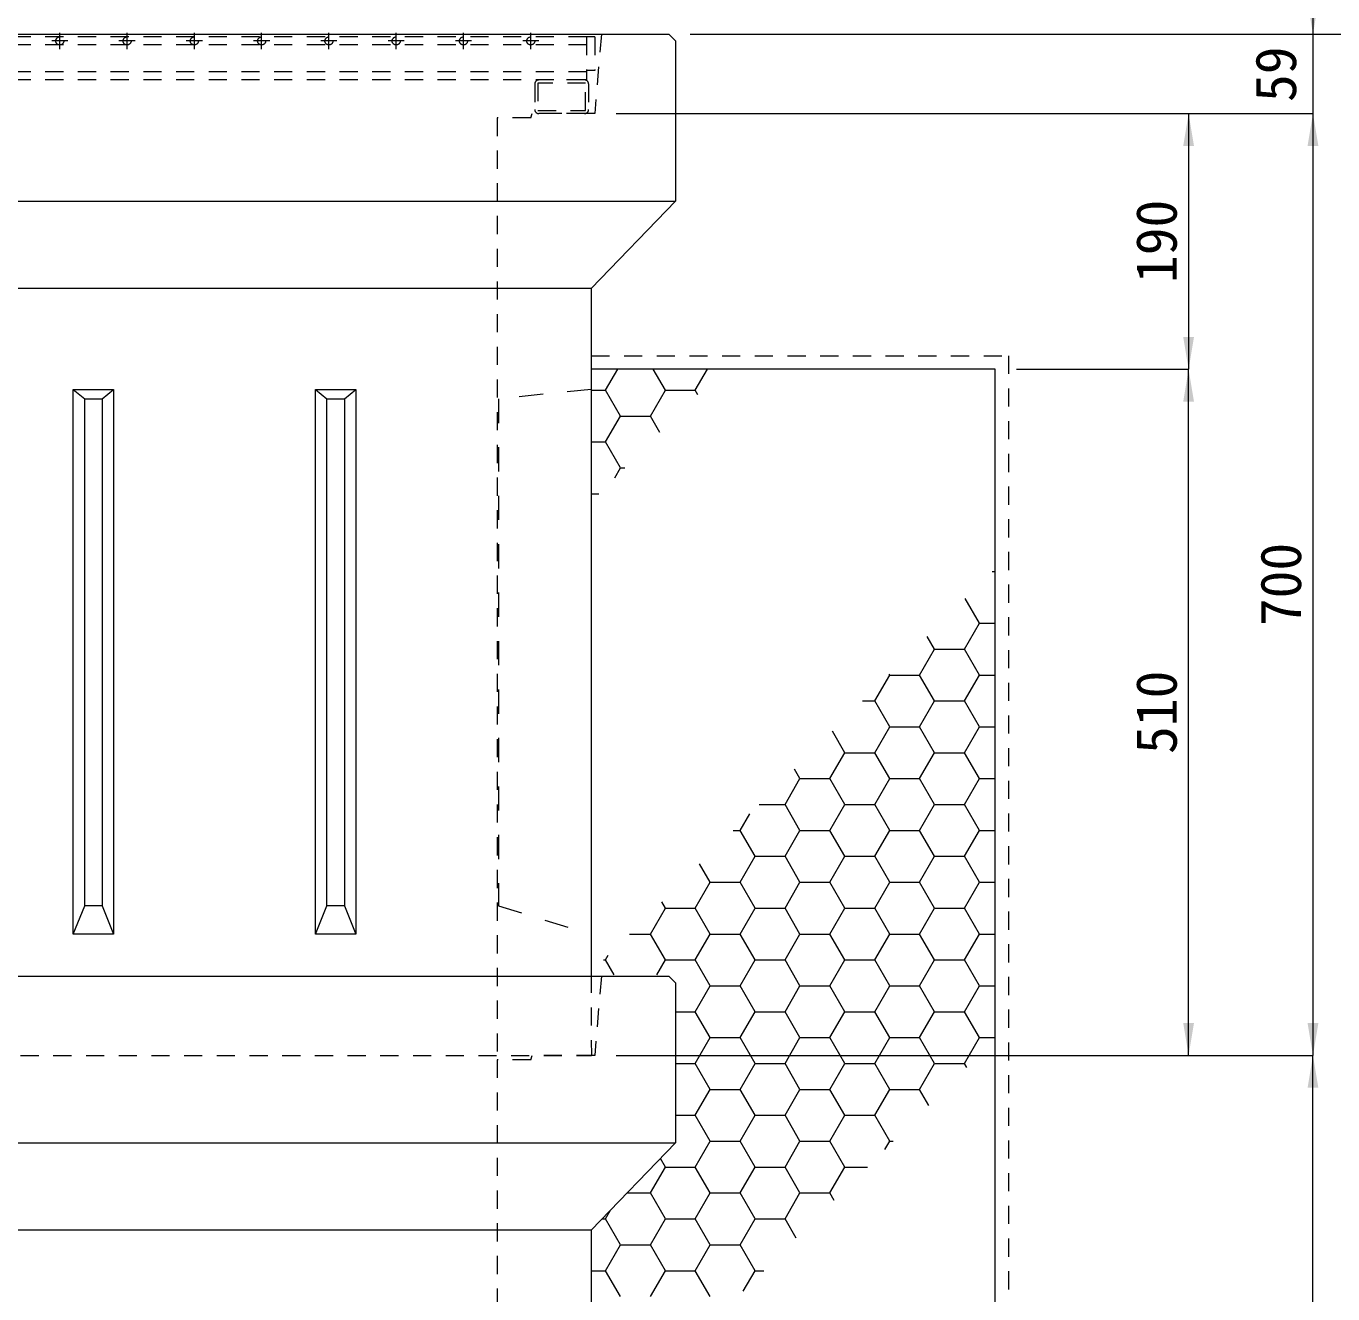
# Model space of a CAD drawing. Units: millimetres at full size; some dimension numbers follow another scale. Extents: x 40781 to 122968, y -21714 to -2620.
# Drawn here: x 75501 to 76472, y -17176 to -16234 of the extents above; entities that cross this region are included whole.
import ezdxf
from ezdxf.enums import TextEntityAlignment as Align

# ---------------------------------------------------------------- set-up
doc = ezdxf.new("R2010")
doc.units = ezdxf.units.MM
doc.header["$LTSCALE"] = 18
for name, pattern in [('CHAIN', [18.5, 12, -1.5, 3.5, -1.5]), ('USER1', [1.35, 0.75, -0.6]), ('USER2', [1.35, 0.75, -0.6]), ('USER3', [2, 1, -1])]:
    doc.linetypes.add(name, pattern=pattern)
for name, color, linetype, lineweight in [('0_2', 7, 'Continuous', 9), ('Center', 1, 'CHAIN', 5), ('グレーチング', 7, 'USER1', 9), ('ハッチング', 7, 'Continuous', 5), ('寸法線', 7, 'Continuous', 9), ('嵩上断面', 112, 'USER1', 9), ('本体', 2, 'Continuous', 13)]:
    doc.layers.add(name, color=color, linetype=linetype, lineweight=lineweight)
doc.styles.add('ＭＳ ゴシック', font='')
doc.styles.get('ＭＳ ゴシック').set_extended_font_data('MS Gothic')

# ---------------------------------------------------------------- blocks, each defined once
blk = doc.blocks.new('filled_arrow')
at = {"color": 0, "linetype": 'Continuous', "lineweight": -2}
blk.add_solid([(7.5, 1.25), (0, 0), (7.5, -1.25)], dxfattribs=at)

msp = doc.modelspace()

# ---------------------------------------------------------------- linework, layer by layer
at = {"layer": '0_2'}
for p, q in [((75536.1, -16503.76), (75544.6, -16510.8)), ((75557.6, -16510.8), (75566.1, -16503.76)), ((75716.1, -16503.76), (75724.6, -16510.8)), ((75737.6, -16510.8), (75746.1, -16503.76)), ((75536.1, -16908.72), (75544.6, -16887.59)), ((75557.6, -16887.59), (75566.1, -16908.72)), ((75716.1, -16908.72), (75724.6, -16887.59)), ((75737.6, -16887.59), (75746.1, -16908.72))]:
    msp.add_line(p, q, dxfattribs=at)
at = {"layer": '0_2', "linetype": 'USER3'}
for p, q in [((75921.1, -16503.76), (75852.1, -16510.8)), ((75852.1, -16510.8), (75852.1, -16887.59)), ((75852.1, -16887.59), (75921.1, -16908.72))]:
    msp.add_line(p, q, dxfattribs=at)
at = {"layer": '0_2'}
for points in [[(75536.1, -16503.76), (75566.1, -16503.76), (75566.1, -16908.72), (75536.1, -16908.72)], [(75716.1, -16503.76), (75746.1, -16503.76), (75746.1, -16908.72), (75716.1, -16908.72)], [(75544.6, -16510.8), (75557.6, -16510.8), (75557.6, -16887.59), (75544.6, -16887.59)], [(75724.6, -16510.8), (75737.6, -16510.8), (75737.6, -16887.59), (75724.6, -16887.59)]]:
    msp.add_lwpolyline(points, close=True, dxfattribs=at)
at = {"layer": 'Center'}
for p, q in [((75532.1, -16244.76), (75520.1, -16244.76)), ((75526.1, -16250.76), (75526.1, -16238.76)), ((75582.1, -16244.76), (75570.1, -16244.76)), ((75576.1, -16250.76), (75576.1, -16238.76)), ((75632.1, -16244.76), (75620.1, -16244.76)), ((75626.1, -16250.76), (75626.1, -16238.76)), ((75682.1, -16244.76), (75670.1, -16244.76)), ((75676.1, -16250.76), (75676.1, -16238.76)), ((75732.1, -16244.76), (75720.1, -16244.76)), ((75726.1, -16250.76), (75726.1, -16238.76)), ((75782.1, -16244.76), (75770.1, -16244.76)), ((75776.1, -16250.76), (75776.1, -16238.76)), ((75832.1, -16244.76), (75820.1, -16244.76)), ((75826.1, -16250.76), (75826.1, -16238.76)), ((75882.1, -16244.76), (75870.1, -16244.76)), ((75876.1, -16250.76), (75876.1, -16238.76))]:
    msp.add_line(p, q, dxfattribs=at)
at = {"layer": 'グレーチング'}
for p, q in [((75917.6, -16241.76), (75184.6, -16241.76)), ((75923.6, -16241.76), (75917.6, -16241.76)), ((75917.6, -16241.76), (75917.6, -16273.76)), ((75923.6, -16241.76), (75923.6, -16266.76)), ((75917.6, -16247.76), (75184.6, -16247.76)), ((75917.6, -16267.76), (75184.6, -16267.76)), ((75917.6, -16273.76), (75184.6, -16273.76)), ((75923.6, -16266.76), (75917.6, -16266.76))]:
    msp.add_line(p, q, dxfattribs=at)
for centre in [(75526.1, -16244.76), (75576.1, -16244.76), (75626.1, -16244.76), (75676.1, -16244.76), (75726.1, -16244.76), (75776.1, -16244.76), (75826.1, -16244.76), (75876.1, -16244.76)]:
    msp.add_circle(centre, 3, dxfattribs=at)
at = {"layer": 'ハッチング'}
for p, q in [((75931.71, -16504.35), (75940.71, -16488.76)), ((75976.16, -16504.35), (75967.16, -16488.76)), ((75998.39, -16504.35), (76007.39, -16488.76)), ((75921.1, -16504.35), (75931.71, -16504.35)), ((75942.82, -16523.6), (75931.71, -16504.35)), ((75965.05, -16523.6), (75976.16, -16504.35)), ((75976.16, -16504.35), (75998.39, -16504.35)), ((76000.33, -16507.7), (75998.39, -16504.35)), ((75931.71, -16542.84), (75942.82, -16523.6)), ((75942.82, -16523.6), (75965.05, -16523.6)), ((75972.14, -16535.88), (75965.05, -16523.6)), ((75921.1, -16542.84), (75931.71, -16542.84)), ((75942.82, -16562.09), (75931.71, -16542.84)), ((75938.57, -16569.46), (75942.82, -16562.09)), ((75942.82, -16562.09), (75945.94, -16562.09)), ((75921.1, -16581.34), (75926.69, -16581.34)), ((76218.95, -16639.08), (76221.1, -16639.08)), ((76209.52, -16677.58), (76198.88, -16659.15)), ((76198.41, -16696.82), (76209.52, -16677.57)), ((76209.52, -16677.58), (76221.1, -16677.58)), ((76176.19, -16696.82), (76170.7, -16687.33)), ((76165.07, -16716.07), (76176.19, -16696.82)), ((76176.19, -16696.82), (76198.41, -16696.82)), ((76209.52, -16716.07), (76198.41, -16696.82)), ((76131.74, -16735.32), (76142.85, -16716.07)), ((76142.85, -16716.07), (76142.52, -16715.51)), ((76142.85, -16716.07), (76165.07, -16716.07)), ((76176.19, -16735.32), (76165.07, -16716.07)), ((76198.41, -16735.32), (76209.52, -16716.07)), ((76209.52, -16716.07), (76221.1, -16716.07)), ((76122.71, -16735.32), (76131.74, -16735.32)), ((76142.85, -16754.56), (76131.74, -16735.32)), ((76165.07, -16754.56), (76176.19, -16735.32)), ((76176.19, -16735.32), (76198.41, -16735.32)), ((76209.52, -16754.56), (76198.41, -16735.32)), ((76109.51, -16773.81), (76100.25, -16757.78)), ((76131.74, -16773.81), (76142.85, -16754.56)), ((76142.85, -16754.56), (76165.07, -16754.56)), ((76176.19, -16773.81), (76165.07, -16754.56)), ((76198.41, -16773.81), (76209.52, -16754.56)), ((76209.52, -16754.56), (76221.1, -16754.56)), ((76098.4, -16793.06), (76109.51, -16773.81)), ((76109.51, -16773.81), (76131.74, -16773.81)), ((76142.85, -16793.06), (76131.74, -16773.81)), ((76165.07, -16793.06), (76176.19, -16773.81)), ((76176.19, -16773.81), (76198.41, -16773.81)), ((76209.52, -16793.06), (76198.41, -16773.81)), ((76076.17, -16793.06), (76072.07, -16785.96)), ((76065.06, -16812.31), (76076.17, -16793.06)), ((76076.18, -16793.06), (76098.4, -16793.06)), ((76109.51, -16812.31), (76098.4, -16793.06)), ((76131.74, -16812.31), (76142.85, -16793.06)), ((76142.85, -16793.06), (76165.07, -16793.06)), ((76176.19, -16812.31), (76165.07, -16793.06)), ((76198.41, -16812.31), (76209.52, -16793.06)), ((76209.52, -16793.06), (76221.1, -16793.06)), ((76045.72, -16812.31), (76065.06, -16812.31)), ((76076.17, -16831.55), (76065.06, -16812.31)), ((76098.4, -16831.55), (76109.51, -16812.31)), ((76109.51, -16812.31), (76131.74, -16812.31)), ((76142.85, -16831.55), (76131.74, -16812.31)), ((76165.07, -16831.55), (76176.19, -16812.31)), ((76176.19, -16812.31), (76198.41, -16812.31)), ((76209.52, -16831.55), (76198.41, -16812.31)), ((76031.72, -16831.55), (76038.9, -16819.13)), ((76026.48, -16831.55), (76031.73, -16831.55)), ((76042.84, -16850.8), (76031.72, -16831.55)), ((76065.06, -16850.8), (76076.17, -16831.55)), ((76076.18, -16831.55), (76098.4, -16831.55)), ((76109.51, -16850.8), (76098.4, -16831.55)), ((76131.74, -16850.8), (76142.85, -16831.55)), ((76142.85, -16831.55), (76165.07, -16831.55)), ((76176.19, -16850.8), (76165.07, -16831.55)), ((76198.41, -16850.8), (76209.52, -16831.55)), ((76209.52, -16831.55), (76221.1, -16831.55)), ((76009.5, -16870.05), (76001.62, -16856.41)), ((76031.72, -16870.05), (76042.84, -16850.8)), ((76042.84, -16850.8), (76065.06, -16850.8)), ((76076.17, -16870.05), (76065.06, -16850.8)), ((76098.4, -16870.05), (76109.51, -16850.8)), ((76109.51, -16850.8), (76131.74, -16850.8)), ((76142.85, -16870.05), (76131.74, -16850.8)), ((76165.07, -16870.05), (76176.19, -16850.8)), ((76176.19, -16850.8), (76198.41, -16850.8)), ((76209.52, -16870.05), (76198.41, -16850.8)), ((75998.39, -16889.3), (76009.5, -16870.05)), ((76009.5, -16870.05), (76031.73, -16870.05)), ((76042.84, -16889.3), (76031.72, -16870.05)), ((76065.06, -16889.3), (76076.17, -16870.05)), ((76076.18, -16870.05), (76098.4, -16870.05)), ((76109.51, -16889.3), (76098.4, -16870.05)), ((76131.74, -16889.3), (76142.85, -16870.05)), ((76142.85, -16870.05), (76165.07, -16870.05)), ((76176.19, -16889.3), (76165.07, -16870.05)), ((76198.41, -16889.3), (76209.52, -16870.05)), ((76209.52, -16870.05), (76221.1, -16870.05)), ((75976.16, -16889.3), (75973.44, -16884.59)), ((75965.05, -16908.54), (75976.16, -16889.3)), ((75976.16, -16889.3), (75998.39, -16889.3)), ((76009.5, -16908.54), (75998.39, -16889.3)), ((76031.72, -16908.54), (76042.84, -16889.3)), ((76042.84, -16889.3), (76065.06, -16889.3)), ((76076.17, -16908.54), (76065.06, -16889.3)), ((76098.4, -16908.54), (76109.51, -16889.3)), ((76109.51, -16889.3), (76131.74, -16889.3)), ((76142.85, -16908.54), (76131.74, -16889.3)), ((76165.07, -16908.54), (76176.19, -16889.3)), ((76176.19, -16889.3), (76198.41, -16889.3)), ((76209.52, -16908.54), (76198.41, -16889.3)), ((75949.49, -16908.54), (75965.05, -16908.54)), ((75976.16, -16927.79), (75965.05, -16908.54)), ((75998.39, -16927.79), (76009.5, -16908.54)), ((76009.5, -16908.54), (76031.73, -16908.54)), ((76042.84, -16927.79), (76031.72, -16908.54)), ((76065.06, -16927.79), (76076.17, -16908.54)), ((76076.18, -16908.54), (76098.4, -16908.54)), ((76109.51, -16927.79), (76098.4, -16908.54)), ((76131.74, -16927.79), (76142.85, -16908.54)), ((76142.85, -16908.54), (76165.07, -16908.54)), ((76176.19, -16927.79), (76165.07, -16908.54)), ((76198.41, -16927.79), (76209.52, -16908.54)), ((76209.52, -16908.54), (76221.1, -16908.54)), ((75931.71, -16927.79), (75933.73, -16924.3)), ((75930.24, -16927.79), (75931.71, -16927.79)), ((75938.04, -16938.76), (75931.71, -16927.79)), ((75969.83, -16938.76), (75976.16, -16927.79)), ((75976.16, -16927.79), (75998.39, -16927.79)), ((76009.5, -16947.04), (75998.39, -16927.79)), ((76031.72, -16947.04), (76042.84, -16927.79)), ((76042.84, -16927.79), (76065.06, -16927.79)), ((76076.17, -16947.04), (76065.06, -16927.79)), ((76098.4, -16947.04), (76109.51, -16927.79)), ((76109.51, -16927.79), (76131.74, -16927.79)), ((76142.85, -16947.04), (76131.74, -16927.79)), ((76165.07, -16947.04), (76176.19, -16927.79)), ((76176.19, -16927.79), (76198.41, -16927.79)), ((76209.52, -16947.04), (76198.41, -16927.79)), ((75998.39, -16966.29), (76009.5, -16947.04)), ((76009.5, -16947.04), (76031.73, -16947.04)), ((76042.84, -16966.29), (76031.72, -16947.04)), ((76065.06, -16966.29), (76076.17, -16947.04)), ((76076.18, -16947.04), (76098.4, -16947.04)), ((76109.51, -16966.29), (76098.4, -16947.04)), ((76131.74, -16966.29), (76142.85, -16947.04)), ((76142.85, -16947.04), (76165.07, -16947.04)), ((76176.19, -16966.29), (76165.07, -16947.04)), ((76198.41, -16966.29), (76209.52, -16947.04)), ((76209.52, -16947.04), (76221.1, -16947.04)), ((75983.6, -16966.29), (75998.39, -16966.29)), ((76009.5, -16985.53), (75998.39, -16966.29)), ((76031.72, -16985.53), (76042.84, -16966.29)), ((76042.84, -16966.29), (76065.06, -16966.29)), ((76076.17, -16985.53), (76065.06, -16966.29)), ((76098.4, -16985.53), (76109.51, -16966.29)), ((76109.51, -16966.29), (76131.74, -16966.29)), ((76142.85, -16985.53), (76131.74, -16966.29)), ((76165.07, -16985.53), (76176.19, -16966.29)), ((76176.19, -16966.29), (76198.41, -16966.29)), ((76209.52, -16985.53), (76198.41, -16966.29)), ((75998.39, -17004.78), (76009.5, -16985.53)), ((76009.5, -16985.53), (76031.73, -16985.53)), ((76042.84, -17004.78), (76031.72, -16985.53)), ((76065.06, -17004.78), (76076.17, -16985.53)), ((76076.18, -16985.53), (76098.4, -16985.53)), ((76109.51, -17004.78), (76098.4, -16985.53)), ((76131.74, -17004.78), (76142.85, -16985.53)), ((76142.85, -16985.53), (76165.07, -16985.53)), ((76176.19, -17004.78), (76165.07, -16985.53)), ((76198.41, -17004.78), (76209.52, -16985.53)), ((76209.52, -16985.53), (76221.1, -16985.53)), ((75983.6, -17004.78), (75998.39, -17004.78)), ((76009.5, -17024.03), (75998.39, -17004.78)), ((76031.72, -17024.03), (76042.84, -17004.78)), ((76042.84, -17004.78), (76065.06, -17004.78)), ((76076.17, -17024.03), (76065.06, -17004.78)), ((76098.4, -17024.03), (76109.51, -17004.78)), ((76109.51, -17004.78), (76131.74, -17004.78)), ((76142.85, -17024.03), (76131.74, -17004.78)), ((76165.07, -17024.03), (76176.19, -17004.78)), ((76176.19, -17004.78), (76198.41, -17004.78)), ((76200.18, -17007.85), (76198.41, -17004.78)), ((75998.39, -17043.28), (76009.5, -17024.03)), ((76009.5, -17024.03), (76031.73, -17024.03)), ((76042.84, -17043.28), (76031.72, -17024.03)), ((76065.06, -17043.28), (76076.17, -17024.03)), ((76076.18, -17024.03), (76098.4, -17024.03)), ((76109.51, -17043.28), (76098.4, -17024.03)), ((76131.74, -17043.28), (76142.85, -17024.03)), ((76142.85, -17024.03), (76165.07, -17024.03)), ((76172, -17036.03), (76165.07, -17024.03)), ((75983.6, -17043.28), (75998.39, -17043.28)), ((76009.5, -17062.52), (75998.39, -17043.28)), ((76031.72, -17062.52), (76042.84, -17043.28)), ((76042.84, -17043.28), (76065.06, -17043.28)), ((76076.17, -17062.52), (76065.06, -17043.28)), ((76098.4, -17062.52), (76109.51, -17043.28)), ((76109.51, -17043.28), (76131.74, -17043.28)), ((76142.85, -17062.52), (76131.74, -17043.28)), ((75998.39, -17081.77), (76009.5, -17062.52)), ((76009.5, -17062.52), (76031.73, -17062.52)), ((76042.84, -17081.77), (76031.72, -17062.52)), ((76065.06, -17081.77), (76076.17, -17062.52)), ((76076.18, -17062.52), (76098.4, -17062.52)), ((76109.51, -17081.77), (76098.4, -17062.52)), ((76139.22, -17068.81), (76142.85, -17062.52)), ((76142.85, -17062.52), (76145.51, -17062.52)), ((75976.16, -17081.77), (75972.45, -17075.35)), ((75965.05, -17101.02), (75976.16, -17081.77)), ((75976.16, -17081.77), (75998.39, -17081.77)), ((76009.5, -17101.02), (75998.39, -17081.77)), ((76031.72, -17101.02), (76042.84, -17081.77)), ((76042.84, -17081.77), (76065.06, -17081.77)), ((76076.17, -17101.02), (76065.06, -17081.77)), ((76098.4, -17101.02), (76109.51, -17081.77)), ((76109.51, -17081.77), (76126.26, -17081.77)), ((75947.77, -17101.02), (75965.05, -17101.02)), ((75976.16, -17120.27), (75965.05, -17101.02)), ((75998.39, -17120.27), (76009.5, -17101.02)), ((76009.5, -17101.02), (76031.73, -17101.02)), ((76042.84, -17120.27), (76031.72, -17101.02)), ((76065.06, -17120.27), (76076.17, -17101.02)), ((76076.18, -17101.02), (76098.4, -17101.02)), ((76101.55, -17106.48), (76098.4, -17101.02)), ((75931.71, -17120.27), (75935.4, -17113.89)), ((75929.26, -17120.27), (75931.71, -17120.27)), ((75942.82, -17139.51), (75931.71, -17120.27)), ((75965.05, -17139.51), (75976.16, -17120.27)), ((75976.16, -17120.27), (75998.39, -17120.27)), ((76009.5, -17139.51), (75998.39, -17120.27)), ((76031.72, -17139.51), (76042.84, -17120.27)), ((76042.84, -17120.27), (76065.06, -17120.27)), ((76073.37, -17134.66), (76065.06, -17120.27)), ((75931.71, -17158.76), (75942.82, -17139.51)), ((75942.82, -17139.51), (75965.05, -17139.51)), ((75976.16, -17158.76), (75965.05, -17139.51)), ((75998.39, -17158.76), (76009.5, -17139.51)), ((76009.5, -17139.51), (76031.73, -17139.51)), ((76042.84, -17158.76), (76031.72, -17139.51)), ((75921.1, -17158.76), (75931.71, -17158.76)), ((75942.82, -17178.01), (75931.71, -17158.76)), ((75965.05, -17178.01), (75976.16, -17158.76)), ((75976.16, -17158.76), (75998.39, -17158.76)), ((76009.5, -17178.01), (75998.39, -17158.76)), ((76034.05, -17173.98), (76042.84, -17158.76)), ((76042.84, -17158.76), (76049.27, -17158.76))]:
    msp.add_line(p, q, dxfattribs=at)
at = {"layer": 'ハッチング', "linetype": 'USER2', "lineweight": 9}
msp.add_lwpolyline([(75921.1, -16478.76), (76231.1, -16478.76), (76231.1, -18658.76), (74871.1, -18658.76), (74871.1, -16478.76), (75181.1, -16478.76)], dxfattribs=at)
at = {"layer": 'ハッチング', "lineweight": 20}
msp.add_lwpolyline([(75181.1, -16488.76), (74881.1, -16488.76), (74881.1, -18648.76), (76221.1, -18648.76), (76221.1, -16488.76), (75921.1, -16488.76)], dxfattribs=at)
at = {"layer": '寸法線'}
for p, q in [((76457.39, -16191.76), (76457.39, -16346.75)), ((75994.6, -16239.76), (76457.39, -16239.76)), ((75994.6, -16239.76), (76550.66, -16239.76)), ((75939.6, -16298.75), (76457.39, -16298.75)), ((75939.6, -16298.75), (76457.39, -16298.75)), ((75939.6, -16298.75), (76364.98, -16298.75)), ((76364.98, -16298.75), (76364.98, -16488.76)), ((76457.39, -16298.75), (76457.39, -16998.75)), ((76237.1, -16488.76), (76364.98, -16488.76)), ((76237.1, -16488.76), (76364.98, -16488.76)), ((76364.98, -16998.75), (76364.98, -16488.76)), ((75939.6, -16998.75), (76457.39, -16998.75)), ((75939.6, -16998.75), (76364.98, -16998.75)), ((75939.6, -16998.75), (76457.39, -16998.75)), ((76457.39, -17698.75), (76457.39, -16998.75))]:
    msp.add_line(p, q, dxfattribs=at)
at = {"layer": '嵩上断面'}
for p, q in [((75916.1, -16273.76), (75882.1, -16273.76)), ((75879.1, -16276.76), (75879.1, -16295.76)), ((75919.1, -16276.76), (75919.1, -16295.76)), ((75916.1, -16298.76), (75882.1, -16298.76))]:
    msp.add_line(p, q, dxfattribs=at)
msp.add_lwpolyline([(75881.4, -16276.06), (75881.4, -16296.46), (75916.8, -16296.46), (75916.8, -16276.06)], close=True, dxfattribs=at)
for centre, start, end in [((75882.1, -16276.76), 90, 180), ((75916.1, -16276.76), 0, 90), ((75882.1, -16295.76), 180, 270), ((75916.1, -16295.76), 270, 0)]:
    msp.add_arc(centre, 3, start, end, dxfattribs=at)
at = {"layer": '本体'}
for p, q in [((75123.6, -16239.76), (75978.6, -16239.76)), ((75978.6, -16239.76), (75983.6, -16244.76)), ((75983.6, -16244.76), (75983.6, -16363.76)), ((75123.6, -16939.76), (75978.6, -16939.76)), ((75978.6, -16939.76), (75983.6, -16944.76)), ((75983.6, -16944.76), (75983.6, -17063.76))]:
    msp.add_line(p, q, dxfattribs=at)
at = {"layer": '本体', "linetype": 'USER2'}
for p, q in [((75928.6, -16239.76), (75923.6, -16298.75)), ((75876.1, -16301.96), (75851.1, -16301.97)), ((75851.1, -16301.97), (75851.1, -16998.76)), ((75876.1, -16301.96), (75877.1, -16298.76)), ((75923.6, -16298.75), (75877.1, -16298.76)), ((75928.6, -16939.76), (75923.6, -16998.75)), ((75876.1, -17001.96), (75851.1, -17001.97)), ((75851.1, -17001.97), (75851.1, -17698.76)), ((75876.1, -17001.96), (75877.1, -16998.76)), ((75923.6, -16998.75), (75877.1, -16998.76))]:
    msp.add_line(p, q, dxfattribs=at)
at = {"layer": '本体', "lineweight": 9}
for p, q in [((75118.6, -16363.76), (75983.6, -16363.76)), ((75921.1, -16428.76), (75181.1, -16428.76)), ((75118.6, -17063.76), (75983.6, -17063.76)), ((75921.1, -17128.76), (75181.1, -17128.76))]:
    msp.add_line(p, q, dxfattribs=at)
at = {"layer": '本体', "linetype": 'USER2', "lineweight": 9}
for p in [(75921.1, -16938.76), (75181.1, -16998.76)]:
    msp.add_line(p, (75921.12, -16998.75), dxfattribs=at)
at = {"layer": '本体'}
for points in [[(75983.6, -16363.76), (75921.1, -16428.76), (75921.1, -16938.76)], [(75983.6, -17063.76), (75921.1, -17128.76), (75921.1, -17638.76)]]:
    msp.add_lwpolyline(points, dxfattribs=at)

# ---------------------------------------------------------------- block references
at = {"layer": '寸法線', "xscale": 3.2, "yscale": 3.2}
for p, rotation in [((76457.39, -16239.76), 90), ((76364.98, -16298.75), 270), ((76457.39, -16298.75), 270), ((76457.39, -16298.75), 270), ((76364.98, -16488.76), 90), ((76364.98, -16488.76), 270), ((76364.98, -16998.75), 90), ((76457.39, -16998.75), 90), ((76457.39, -16998.75), 270)]:
    msp.add_blockref('filled_arrow', p, dxfattribs=dict(at, rotation=rotation))

# ---------------------------------------------------------------- texts
at = {"layer": '寸法線', "style": 'ＭＳ ゴシック'}
for s, p in [('59', (76429.7, -16269.52)), ('190', (76340.98, -16393.76)), ('700', (76433.39, -16648.75)), ('510', (76340.98, -16743.76))]:
    msp.add_text(s, height=30.38, rotation=90, dxfattribs=at).set_placement(p, align=Align.MIDDLE_CENTER)

doc.saveas('drawing.dxf')
